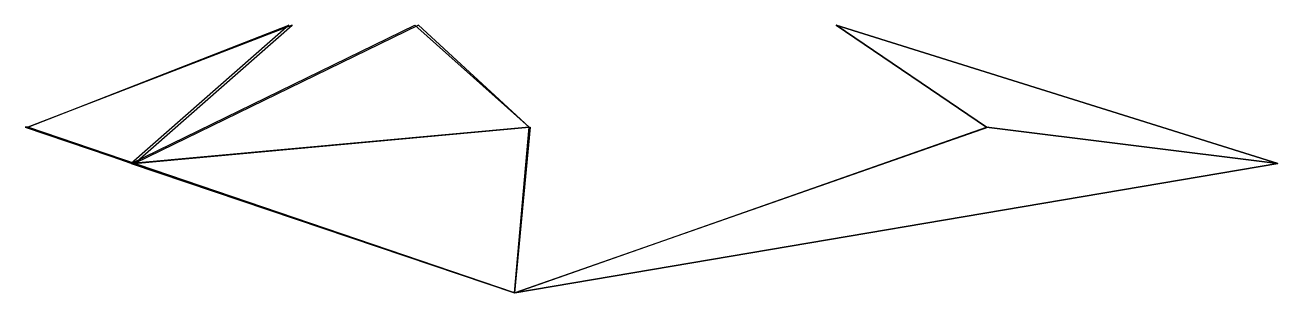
# Model space of a CAD drawing. Header units: metres. Extents: x -1.74 to 2.56, y 0 to 0.92.
import ezdxf

# ---------------------------------------------------------------- set-up
doc = ezdxf.new("R2010")
doc.units = ezdxf.units.M

msp = doc.modelspace()

# ---------------------------------------------------------------- linework, layer by layer
at = {"layer": 'Goalp'}
for points in [[(-1.729044, 0.565672, -0.919202), (-0.834056, 0.916158, -0.841261), (-1.375046, 0.441746, -2.278284)], [(-1.363018, 0.441746, 2.25745), (-0.822028, 0.916147, 0.820427), (-1.729044, 0.565672, 0.891424)], [(-1.375046, 0.441746, -2.278284), (-0.401043, 0.916147, -1.091261), (-0.009021, 0.565672, -1.912258)], [(-0.00902, 0.565672, 1.88448), (-0.389015, 0.916158, 1.070427), (-1.363018, 0.441746, 2.25745)], [(1.559028, 0.565672, -1.006945), (1.044035, 0.916158, -0.270833), (2.559028, 0.441746, -0.020833)], [(2.559028, 0.441746, -0.020833), (1.044035, 0.916147, 0.229167), (1.559028, 0.565672, 0.979167)], [(-0.060004, -0.002569, -0.014453), (-1.375046, 0.441746, -2.278284), (-1.729044, 0.565672, -0.919202), (-1.73853, 0.565672, -0.921744)], [(-0.060004, -0.002569, -0.013325), (-1.729044, 0.565672, 0.891424), (-1.363018, 0.441746, 2.25745)], [(-0.060004, -0.002569, -0.014453), (-0.009021, 0.565672, -1.912258), (-1.375046, 0.441746, -2.278284)], [(-0.060004, -0.002569, -0.013325), (-1.363018, 0.441746, 2.25745), (-0.00902, 0.565672, 1.88448), (-0.006479, 0.565672, 1.893966)], [(-0.059028, -0.002569, -0.013889), (2.559028, 0.441746, -0.020833), (1.559028, 0.565672, -1.006945), (1.565972, 0.565672, -1.013889)], [(-0.059028, -0.002569, -0.013889), (1.559028, 0.565672, 0.979167), (2.559028, 0.441746, -0.020833)]]:
    msp.add_3dface(points, dxfattribs=at)

doc.saveas('drawing.dxf')
